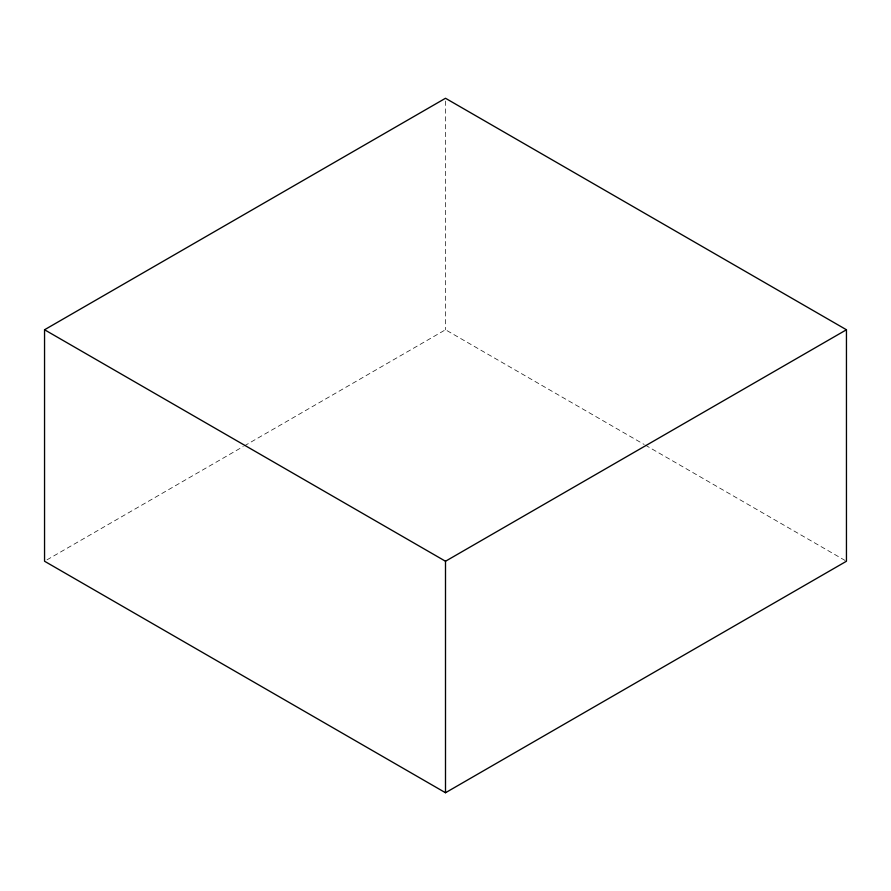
<?xml version="1.0" encoding="UTF-8"?>
<svg xmlns="http://www.w3.org/2000/svg" width="891" height="891" viewBox="0 0 891 891"><rect width="100%" height="100%" fill="white"/><g stroke="black" fill="none" stroke-linecap="round" stroke-linejoin="round"><path stroke-width="0.67" stroke-dasharray="4.46 3.34" d="M46.956 559.86L243.221 446.547M244.424 445.845L445.5 329.759L644.171 444.464M645.374 445.155L845.247 560.55M445.5 101.039L445.5 329.759"/><path stroke-width="1.34" d="M44.55 329.759L445.5 98.266L846.45 329.759L846.45 561.241L445.5 792.734L44.55 561.241L44.55 329.759L445.5 561.241L846.45 329.759M445.5 561.241L445.5 792.734"/></g></svg>
